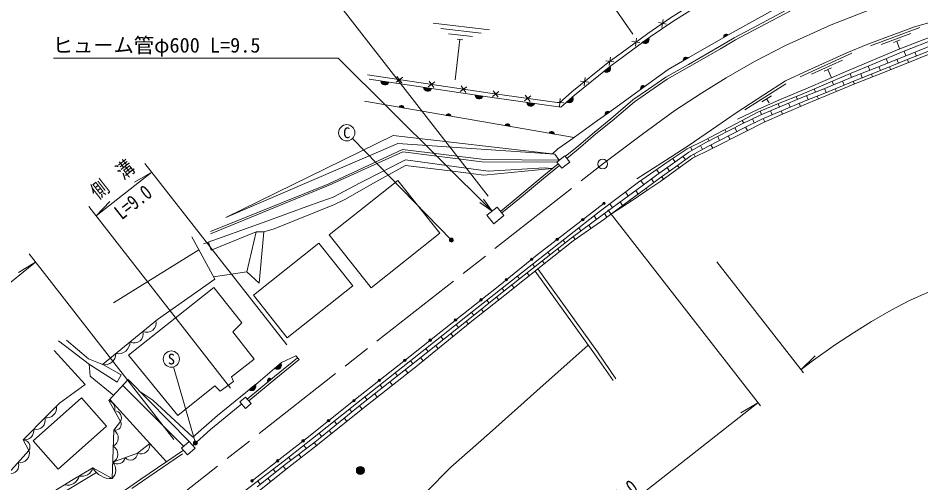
# Model space of a CAD drawing. Units: millimetres at full size, sheet at 1:1000; details may follow other scales. Extents: x 40000 to 680000, y 20000 to 380000.
# Drawn here: x 95694 to 207056, y 261896 to 319283 of the extents above; entities that cross this region are included whole.
import ezdxf
from ezdxf.enums import TextEntityAlignment as Align

# ---------------------------------------------------------------- set-up
doc = ezdxf.new("R2010")
doc.units = ezdxf.units.MM
doc.header["$LTSCALE"] = 1000
doc.linetypes.add('CHAIN', pattern=[18.5, 12, -1.5, 3.5, -1.5])
doc.linetypes.add('DASHED', pattern=[7.5, 6, -1.5])
for name, color, linetype, lineweight in [('M-BGD', 7, 'Continuous', 13), ('M-BMK', 2, 'CHAIN', 13), ('M-BMK-SRVR', 3, 'Continuous', 13), ('M-STR-HTXT', 7, 'Continuous', 13), ('M-STR-STRC', 7, 'Continuous', 13)]:
    doc.layers.add(name, color=color, linetype=linetype, lineweight=lineweight)
doc.styles.add('ＭＳ ゴシック', font='')
doc.styles.get('ＭＳ ゴシック').set_extended_font_data('MS Gothic')

# ---------------------------------------------------------------- blocks, each defined once
blk = doc.blocks.new('open_arrow')
at = {"color": 0, "linetype": 'Continuous', "lineweight": -2}
blk.add_lwpolyline([(7.5, 1.25), (0, 0), (7.5, -1.25)], dxfattribs=at)

msp = doc.modelspace()

# ---------------------------------------------------------------- hatches: boundary and pattern name
at = {"layer": 'M-BGD'}
for points in [[(173479, 316849, -0.82183), (172682, 316260)], [(183308, 317195), (182764, 316885, -0.84072)], [(178307, 314341), (177764, 314030, -0.84072)], [(168719, 313314, -0.82183), (167949, 312691)], [(141432, 311361, -0.82183), (140452, 311507)], [(146698, 310575, -0.82183), (145718, 310721)], [(173020, 310868), (172514, 310500, -0.84072)], [(153038, 309628, -0.82183), (152058, 309775)], [(143302, 308158), (142686, 308264, -0.84072)], [(159417, 308733, -0.82183), (158436, 308870)], [(164115, 309577, -0.82183), (163365, 308930)], [(149099, 307155), (148483, 307261, -0.84072)], [(168628, 307674), (168121, 307307, -0.84072)], [(156389, 305894), (155772, 306000, -0.84072)], [(161822, 304954), (161205, 305061, -0.84072)], [(167820, 296424, -1), (168120, 296424, -0.41421), (167970, 296274, -0.41421)], [(165232, 294316, -1), (165469, 294500, -0.41421), (165442, 294289, -0.41421)], [(162072, 291864, -1), (162309, 292048, -0.41421), (162282, 291837, -0.41421)], [(158923, 289397, -1), (159157, 289585, -1)], [(155807, 286888, -1), (156041, 287077, -1)], [(152673, 284403, -1), (152909, 284589, -0.41421), (152884, 284378, -0.41421)], [(149536, 281922, -1), (149771, 282109, -0.41421), (149747, 281898, -0.41421)], [(146406, 279430, -1), (146641, 279617, -0.41421), (146617, 279407, -0.41421)], [(128124, 276676, -0.82183), (127364, 276041)], [(143276, 276941, -0.41421), (143300, 277151, -0.41421), (143511, 277127, -1)], [(124961, 274040, -0.82183), (124193, 273414)], [(126967, 274754), (126487, 274352, -0.84072)], [(140139, 274458, -0.41421), (140164, 274669, -0.41421), (140375, 274644, -1)], [(137004, 271975, -1), (137239, 272161, -1)], [(133873, 269485, -1), (134107, 269672, -1)], [(130737, 267001, -0.41421), (130763, 267212, -0.41421), (130973, 267187, -1)], [(127592, 264531, -0.41421), (127617, 264741, -0.41421), (127828, 264716, -1)], [(137417, 263442, -1), (138417, 263442, -0.41421), (137917, 262942, -0.41421)], [(124409, 262158, -1), (124709, 262158, -0.41421), (124559, 262008, -0.41421)]]:
    msp.add_hatch(color=256, dxfattribs=at).paths.add_polyline_path(points)
at = {"layer": 'M-STR-HTXT'}
for points in [[(149156, 292119, -1), (149145, 291619, -0.41421), (148900, 291875, -0.41421)], [(117687, 267044, -1), (117440, 266609, -0.41421), (117346, 266950, -0.41421)]]:
    msp.add_hatch(color=256, dxfattribs=at).paths.add_polyline_path(points)

# ---------------------------------------------------------------- linework, layer by layer
at = {"layer": 'M-BGD'}
for p, q in [((167886, 322559), (171536, 317291)), ((153857, 317826), (146905, 318645)), ((174687, 318716), (175669, 318525)), ((175274, 319112), (175083, 318130)), ((152801, 317406), (147835, 317992)), ((206908, 318124), (200823, 315838)), ((205796, 317386), (202145, 316014)), ((151744, 316987), (148765, 317339)), ((150191, 316627), (149607, 311668)), ((150539, 316586), (149844, 316668)), ((171412, 316396), (172401, 316247)), ((171980, 316816), (171832, 315827)), ((173479, 316849), (172682, 316260)), ((182764, 316885), (183308, 317195)), ((204502, 316579), (203651, 316259)), ((204076, 316419), (204427, 315485)), ((205198, 314634), (204969, 315199)), ((168766, 314433), (168622, 313443)), ((177764, 314030), (178307, 314341)), ((198518, 314937), (192144, 312045)), ((197367, 314085), (193542, 312350)), ((202973, 313747), (202764, 314271)), ((204283, 313703), (204088, 314191)), ((205531, 313810), (205395, 314146)), ((206508, 314597), (206310, 315084)), ((168719, 313314), (167949, 312691)), ((168199, 314010), (169189, 313866)), ((196025, 313147), (195133, 312742)), ((195579, 312944), (196012, 311899)), ((200741, 312856), (200546, 313343)), ((202053, 312815), (201858, 313303)), ((203302, 312922), (203168, 313259)), ((143132, 311981), (142328, 311386)), ((142432, 312085), (143027, 311281)), ((165631, 311927), (165526, 310933)), ((198508, 311957), (198313, 312433)), ((199824, 311921), (199628, 312409)), ((201073, 312032), (200938, 312368)), ((141432, 311361), (140452, 311507)), ((146698, 310575), (145718, 310721)), ((147088, 311390), (146284, 310795)), ((146389, 311495), (146984, 310691)), ((151044, 310800), (150240, 310205)), ((150345, 310904), (150940, 310100)), ((165081, 311482), (166075, 311377)), ((172514, 310500), (173020, 310868)), ((190377, 311175), (185329, 307932)), ((196289, 311043), (196110, 311480)), ((197599, 311014), (197399, 311500)), ((198847, 311135), (198709, 311471)), ((153038, 309628), (152058, 309775)), ((154998, 310220), (154201, 309617)), ((154298, 310317), (154901, 309520)), ((158960, 309669), (158162, 309066)), ((158260, 309767), (158863, 308969)), ((188604, 309679), (187426, 308923)), ((191823, 309246), (191669, 309603)), ((193143, 309225), (192940, 309711)), ((194059, 310146), (193899, 310531)), ((194410, 309304), (194261, 309660)), ((195380, 310100), (195180, 310586)), ((196628, 310222), (196489, 310557)), ((138412, 309004), (164276, 304529)), ((159417, 308733), (158436, 308870)), ((162010, 308902), (163008, 308829)), ((162546, 309364), (162472, 308367)), ((164115, 309577), (163365, 308930)), ((188015, 309301), (188328, 308813)), ((189610, 308297), (189430, 308706)), ((190928, 308290), (190720, 308773)), ((192198, 308373), (192030, 308763)), ((142686, 308264), (143302, 308158)), ((168121, 307307), (168628, 307674)), ((187396, 307368), (187216, 307777)), ((188715, 307351), (188503, 307832)), ((189991, 307429), (189821, 307815)), ((148483, 307261), (149099, 307155)), ((185192, 306295), (185016, 306645)), ((186505, 306356), (186268, 306825)), ((187794, 306463), (187608, 306886)), ((155772, 306000), (156389, 305894)), ((183051, 305198), (182884, 305525)), ((184358, 305278), (184118, 305746)), ((185647, 305392), (185429, 305825)), ((161205, 305061), (161822, 304954)), ((180916, 304101), (180760, 304408)), ((182223, 304181), (181984, 304650)), ((183509, 304302), (183290, 304730)), ((178820, 302954), (178637, 303324)), ((180104, 303065), (179870, 303536)), ((181371, 303210), (181156, 303633)), ((176723, 301520), (176434, 301924)), ((178005, 301790), (177699, 302218)), ((179223, 302141), (179054, 302482)), ((176053, 300392), (175746, 300820)), ((177239, 300797), (177028, 301092)), ((174771, 300120), (174448, 300570)), ((175289, 299398), (175078, 299693)), ((172861, 298708), (172509, 299231)), ((174119, 298988), (173824, 299425)), ((170932, 297304), (170608, 297811)), ((172183, 297562), (171884, 297996)), ((173305, 298048), (173155, 298271)), ((169000, 295872), (168689, 296357)), ((170251, 296144), (169966, 296588)), ((171324, 296693), (171217, 296860)), ((168320, 294713), (168018, 295144)), ((168319, 294712), (168870, 295121)), ((169303, 295398), (169284, 295428)), ((167052, 294432), (166748, 294867)), ((165118, 293009), (164862, 293376)), ((166357, 293331), (166085, 293720)), ((163181, 291547), (162936, 291854)), ((164389, 291957), (164151, 292298)), ((117992, 290671), (107456, 284128)), ((162504, 290472), (162237, 290806)), ((161294, 290064), (161053, 290365)), ((159412, 288576), (159168, 288882)), ((160630, 288973), (160350, 289323)), ((119807, 287328), (123901, 287955)), ((157536, 287079), (157278, 287402)), ((158754, 287477), (158474, 287827)), ((156877, 285980), (156598, 286330)), ((155660, 285581), (155389, 285922)), ((153782, 284090), (153506, 284439)), ((154999, 284486), (154722, 284836)), ((151902, 282598), (151621, 282953)), ((153117, 282996), (152842, 283344)), ((151238, 281504), (150958, 281849)), ((150018, 281103), (149733, 281455)), ((148139, 279610), (147855, 279960)), ((149373, 279993), (149079, 280356)), ((146260, 278117), (145977, 278466)), ((147509, 278481), (147200, 278863)), ((145644, 276970), (145320, 277370)), ((128124, 276676), (127364, 276041)), ((144385, 276627), (144108, 276978)), ((142504, 275138), (142226, 275488)), ((143771, 275470), (143444, 275883)), ((116794, 267025), (109291, 274646)), ((124961, 274040), (124193, 273414)), ((126487, 274352), (126967, 274754)), ((140622, 273648), (140344, 273999)), ((141889, 273981), (141563, 274393)), ((116112, 266418), (108634, 273937)), ((140007, 272491), (139681, 272903)), ((114013, 264505), (107014, 272185)), ((138740, 272159), (138463, 272509)), ((136867, 270657), (136581, 271016)), ((138126, 271001), (137799, 271412)), ((135001, 269147), (134702, 269522)), ((136247, 269508), (135934, 269902)), ((134369, 268014), (134068, 268391)), ((133136, 267636), (132824, 268029)), ((131249, 266157), (130945, 266544)), ((132489, 266521), (132203, 266885)), ((129340, 264702), (129058, 265061)), ((130603, 265038), (130295, 265430)), ((128717, 263553), (128390, 263965)), ((127450, 263219), (127156, 263591)), ((125570, 261728), (125252, 262128)), ((126837, 262061), (126510, 262474))]:
    msp.add_line(p, q, dxfattribs=at)
for points in [[(211364, 333768), (207036, 332737), (203003, 331670), (197855, 330089), (194660, 328862), (191632, 327666), (188892, 326464), (186325, 325229), (183408, 323705), (179378, 321315), (176186, 319301), (173351, 317389), (170070, 314964), (168490, 313786), (164007, 310158), (162463, 308826), (153938, 310010), (138774, 312274)], [(207176, 332043), (203140, 330951), (198033, 329499), (194838, 328383), (191829, 327195), (189105, 326000), (186554, 324773), (183657, 323259), (179645, 320879), (176465, 318873), (173646, 316972), (170374, 314554), (168803, 313383), (164334, 309766), (162622, 308288), (153865, 309505), (139000, 311724)], [(161630, 302515), (162280, 303120), (163878, 304242), (166600, 306206), (169432, 308255), (172317, 310357), (175869, 312945), (178444, 314420), (183518, 317315), (188502, 320105), (191822, 321934), (193644, 322686), (197990, 324339), (202296, 325928), (205993, 327314), (212724, 328724)], [(163187, 302197), (164864, 303569), (166784, 305207), (168787, 306830), (171535, 309181), (173433, 310512), (175593, 311988), (178367, 313542), (182194, 315757), (184026, 316846), (186908, 318370), (190986, 320535), (194287, 321901), (197346, 323156), (200840, 324516), (202988, 325294), (211030, 327524)], [(163376, 301965), (165057, 303339), (166976, 304976), (168979, 306600), (171719, 308944), (173604, 310265), (175752, 311733), (178515, 313282), (182346, 315498), (184173, 316584), (187048, 318105), (191114, 320264), (194402, 321624), (197457, 322878), (200945, 324235), (203079, 325008), (211111, 327235)], [(172030, 299427), (176127, 302070), (178462, 303608), (181865, 305952), (184257, 307600), (187691, 309806), (190359, 311546), (193201, 312854), (197911, 314991), (200513, 316042), (206251, 318197), (209598, 319148), (213086, 320175), (217686, 321128), (222491, 322095), (226593, 322401), (231655, 322671), (237138, 322494), (242581, 322297)], [(184431, 306789), (186943, 308010), (189624, 309188), (192877, 310565), (198211, 312836), (204250, 315419), (207535, 316656), (212131, 318414), (214431, 319183), (218213, 320320), (223761, 322190)], [(168870, 295121), (171295, 296919), (172974, 298137), (174749, 299457), (176731, 300879), (178691, 302281), (180781, 303440), (185248, 305736), (187427, 306810), (189868, 307835), (192758, 309075), (195185, 310020), (198844, 311526), (201467, 312581), (205295, 314105), (209245, 315705), (213197, 317199), (215123, 317915), (218942, 319122), (223218, 320419), (230564, 321067), (234197, 321304), (237808, 321238), (242484, 321249)], [(119082, 257564), (124174, 261301), (128531, 264647), (132007, 267380), (137629, 271849), (144139, 277002), (150920, 282401), (155211, 285782), (160067, 289587), (167379, 295366), (172207, 299021), (174100, 300332), (176132, 301723), (178241, 303123), (180382, 304209), (184917, 306594), (187012, 307691), (189499, 308735), (192418, 309903), (194802, 310914), (198440, 312488), (201056, 313551), (204872, 315161), (208845, 316717)], [(119082, 257564), (124174, 261301), (128531, 264647), (132007, 267380), (137629, 271849), (144139, 277002), (150920, 282401), (155211, 285782), (160067, 289587), (167379, 295366), (172207, 299021), (174100, 300332), (176132, 301723), (178241, 303123), (180382, 304209), (184917, 306594), (187012, 307691), (189499, 308735), (192418, 309903), (194802, 310914), (198440, 312488), (201056, 313551), (204872, 315161), (208845, 316717)], [(125168, 261410), (128802, 264291), (132285, 266947), (137906, 271499), (144415, 276651), (151200, 282042), (155417, 285387), (160254, 289248), (163925, 292131), (167746, 294942), (170984, 297343), (172663, 298561), (174439, 299882), (176425, 301307), (178410, 302726), (180533, 303904), (185012, 306206), (187209, 307289), (189663, 308319), (192558, 309562), (194990, 310508), (198646, 312014), (201271, 313070), (205099, 314594), (209053, 316195)], [(209377, 315367), (205430, 313769), (201602, 312245), (198981, 311191), (195320, 309683), (192926, 308685), (191029, 307871), (190049, 307455), (187623, 306388), (185457, 305297), (181047, 303045), (178885, 301974), (176942, 300585), (174963, 299164), (173127, 297928), (171437, 296766), (168870, 295121)], [(121330, 294659), (141956, 304780), (161915, 302482), (162437, 301741)], [(119443, 292918), (134029, 298820), (143091, 303055), (153206, 301824), (162437, 301741)], [(121330, 294659), (142540, 303792), (161915, 302482)], [(118583, 291398), (125910, 294025), (131766, 296174), (134576, 297192), (137902, 298941), (143466, 301794), (153666, 300375), (160634, 300795), (161585, 300692)], [(119445, 292646), (134080, 298647), (143141, 302773), (152909, 301535), (162149, 301512)], [(126016, 292876), (127289, 293256), (134709, 296265), (135993, 296876), (139834, 299066), (143501, 301084), (149315, 300401), (153133, 299886), (161585, 300692)], [(155197, 295421), (157379, 297216), (160334, 299666), (162322, 301296)], [(124559, 262158), (128231, 265031), (131705, 267762), (137326, 272231), (143835, 277384), (150617, 282783), (154910, 286166), (159715, 290035), (167081, 295751), (167970, 296424)], [(119082, 257564), (125458, 260968), (129128, 263878), (132611, 266617), (138233, 271087), (144743, 276240), (151477, 281697), (155744, 285077), (160583, 288935), (164166, 291802), (168053, 294515), (168319, 294712)], [(125059, 292887), (123901, 287955), (125442, 286539), (126016, 292876), (125056, 292876)], [(106122, 276502), (112873, 282080), (119949, 287067), (117121, 292274)], [(119174, 291609), (119524, 290632), (125056, 292876)], [(159458, 288038), (166794, 277839), (169077, 274523)], [(159798, 288310), (167150, 278089), (169435, 274769)], [(100685, 279445), (104517, 276526), (107900, 274336), (108407, 275257), (106214, 276464), (104398, 277226), (101672, 279521)], [(120445, 252183), (124462, 245066), (124940, 244715), (125719, 244544), (126622, 244457), (127598, 244575), (128603, 244859), (129487, 245225), (130132, 245598), (130704, 245973), (131838, 246791), (133128, 247876), (137533, 252235), (141206, 255963), (145981, 260738), (149090, 263843), (153836, 268043), (159670, 273262), (166014, 278924)], [(73252, 253973), (74320, 254941), (75626, 255808), (76923, 256524), (78067, 257034), (79514, 257505), (81387, 257912), (83392, 258177), (85995, 259826), (88268, 259941), (92039, 261931), (93962, 262949), (94533, 263113), (97038, 265906), (96326, 267199), (99318, 270265), (100807, 271753), (103960, 274043), (100152, 278257)], [(110716, 273198), (112315, 272097), (117259, 267548), (120282, 270226), (125294, 274312), (128207, 276745), (129965, 277597), (130356, 277128)], [(123959, 272242), (127312, 275042), (130164, 277358)], [(104478, 276555), (104573, 275095), (107493, 272703)], [(78334, 249458), (79269, 250130), (83282, 252601), (87534, 254758), (96190, 258833), (99294, 260367), (102297, 262203), (104935, 263756), (107297, 262443), (107515, 268420), (108310, 269502), (106907, 272069), (109291, 274646)], [(117232, 266533), (119422, 268477), (123276, 271642)], [(107371, 264458), (110421, 265588), (111934, 266786)], [(86499, 242205), (91021, 246026), (95118, 249541), (98705, 252871), (103387, 257174), (110857, 262346), (116102, 265934)], [(79374, 248534), (81802, 250696), (90644, 255053), (96709, 257950), (105365, 263179)]]:
    msp.add_lwpolyline(points, dxfattribs=at)
for points in [[(162149, 301512), (162768, 300735), (163737, 301506), (163118, 302283)], [(134071, 292504), (139257, 285989), (147729, 292733), (142542, 299248)], [(153525, 294943), (154356, 293899), (155613, 294899), (154782, 295943)], [(124718, 285057), (128906, 279796), (136982, 286224), (132793, 291485)], [(115412, 270202), (109331, 277684), (119835, 286028), (123300, 281665), (122174, 280559), (124796, 277184), (122014, 274997), (122283, 274432), (120640, 273229), (119975, 273875)], [(97560, 267092), (100661, 263609), (106618, 268913), (103517, 272395)], [(123052, 271894), (123763, 271095), (124442, 271700), (123731, 272499)], [(115866, 266199), (116609, 265365), (117537, 266191), (116794, 267025)]]:
    msp.add_lwpolyline(points, close=True, dxfattribs=at)
at = {"layer": 'M-BGD', "linetype": 'DASHED'}
for points in [[(155353, 295226), (157538, 297023), (160493, 299474), (162478, 301100)], [(124159, 272018), (127503, 274810), (130356, 277128)], [(86726, 242004), (91216, 245797), (95317, 249317), (98909, 252651), (103574, 256939), (111028, 262099), (116303, 265708)]]:
    msp.add_lwpolyline(points, dxfattribs=at)
at = {"layer": 'M-BGD'}
for centre, radius in [((167970, 296424), 150), ((165350, 294408), 150), ((162190, 291956), 150), ((159040, 289491), 150), ((155924, 286982), 150), ((152791, 284496), 150), ((149653, 282015), 150), ((146524, 279524), 150), ((143393, 277034), 150), ((140257, 274551), 150), ((137121, 272068), 150), ((133990, 269579), 150), ((130855, 267094), 150), ((127710, 264623), 150), ((137917, 263442), 500), ((124559, 262158), 150)]:
    msp.add_circle(centre, radius, dxfattribs=at)
for centre, radius, start, end in [((173022, 316633), 505, 227.63644, 25.29463), ((183063, 316992), 318, 39.59597, 199.8137), ((178062, 314138), 318, 39.70068, 199.91841), ((168272, 313079), 505, 230.15201, 27.8102), ((140956, 311531), 505, 182.68208, 340.34027), ((146222, 310745), 505, 182.68208, 340.34027), ((172799, 310640), 318, 45.97158, 206.18931), ((152563, 309798), 505, 182.68208, 340.34027), ((142985, 308157), 318, 0.07668, 160.29441), ((158940, 308898), 505, 183.25914, 340.91733), ((163676, 309328), 505, 231.9697, 29.62789), ((148782, 307154), 318, 0.07668, 160.29441), ((168407, 307446), 318, 45.7749, 205.99263), ((156071, 305893), 318, 0.07668, 160.29441), ((161504, 304954), 318, 0.07668, 160.29441), ((111572, 281657), 1154, 245.35174, 13.76533), ((110047, 280275), 1096, 241.4269, 17.69018), ((108020, 279338), 1503, 260.08572, 359.03136), ((106370, 277871), 1391, 259.69344, 359.42364), ((127681, 276434), 505, 231.05002, 28.70822), ((124515, 273802), 505, 230.35559, 28.01378), ((126762, 274511), 318, 49.74375, 209.96149), ((106565, 271049), 1076, 345.86291, 71.46667), ((99211, 271155), 1232, 260.16095, 10.09272), ((107619, 269958), 828, 326.58808, 90.7415), ((97917, 269627), 1128, 255.26297, 16.149), ((107697, 269119), 723, 255.35563, 32.01346), ((96431, 268401), 1206, 264.98042, 6.43155), ((106891, 267442), 1160, 298.33346, 57.36308), ((96317, 266351), 847, 328.29161, 89.39698), ((106908, 265457), 1101, 294.83861, 60.99615), ((110864, 266583), 1089, 246.00712, 10.75648), ((95932, 265555), 1160, 258.5913, 17.62092), ((109556, 265580), 864, 220.15481, 0.48404), ((94815, 264037), 966, 253.0226, 23.18963), ((106301, 263488), 1444, 313.61447, 42.22029), ((107971, 265179), 938, 230.22774, 350.41111), ((103531, 264183), 1468, 257.83853, 343.09128), ((107148, 264956), 2518, 208.47338, 273.38932), ((101827, 263059), 1429, 254.48021, 347.40238)]:
    msp.add_arc(centre, radius, start, end, dxfattribs=at)
at = {"layer": 'M-BMK'}
msp.add_lwpolyline([(96309, 245141), (167798, 301259), (172695, 304965), (176703, 307872), (180006, 310015), (183034, 311883), (186546, 313908), (190344, 315890), (195971, 318427), (201370, 320533), (206934, 322414), (212654, 324030), (217607, 325059), (222864, 325889), (227551, 326358), (232739, 326598), (236446, 326686), (240710, 326630), (246637, 326268), (251416, 325672), (256156, 324956), (261074, 323984), (360031, 309109), (371336, 307613)], dxfattribs=at)
at = {"layer": 'M-BMK-SRVR'}
msp.add_circle((167798, 301259), 600, dxfattribs=at)
at = {"layer": 'M-STR-HTXT'}
for p, q in [((153666, 297294), (135212, 321023)), ((149150, 291869), (136934, 304406)), ((111336, 301321), (128857, 278952)), ((105328, 294866), (112179, 300244)), ((112179, 300244), (110056, 299012)), ((105328, 294866), (107029, 296636)), ((121913, 273603), (104417, 296034)), ((187257, 271404), (168448, 295627)), ((114911, 267249), (97053, 290185)), ((97852, 289159), (95750, 287892)), ((181886, 289202), (192566, 275483)), ((192258, 275878), (194014, 277594)), ((117563, 266827), (114878, 276224)), ((143434, 237638), (186951, 271799)), ((186951, 271799), (184827, 270566))]:
    msp.add_line(p, q, dxfattribs=at)
for points in [[(154153, 295443), (135174, 314313), (100077, 314313)], [(192258, 275878), (193530, 276840), (196516, 279005), (198722, 280437), (200966, 281821), (203393, 283220), (205647, 284397), (209533, 286149), (213340, 287634), (217302, 288973), (220983, 290013), (223900, 290619), (227338, 291162), (230103, 291439), (233962, 291617), (236632, 291680), (239415, 291644), (243401, 291401), (246636, 290997), (250146, 290467), (255076, 289492), (289513, 284316)], [(66112, 260316), (71285, 266080), (74226, 269219), (76830, 271741), (78881, 273783), (81114, 275536), (83356, 277596), (87040, 280601), (89353, 282460), (91497, 284089), (94817, 286694), (97852, 289159)]]:
    msp.add_lwpolyline(points, dxfattribs=at)
for centre in [(149150, 291869), (117563, 266827)]:
    msp.add_circle(centre, 250, dxfattribs=at)
at = {"layer": 'M-STR-STRC'}
for centre in [(136236, 305122), (114603, 277185)]:
    msp.add_circle(centre, 1000, dxfattribs=at)

# ---------------------------------------------------------------- block references
at = {"layer": 'M-STR-HTXT', "xscale": 240, "yscale": 240, "rotation": 135.2}
msp.add_blockref('open_arrow', (154153, 295443), dxfattribs=at)

# ---------------------------------------------------------------- texts
at = {"layer": 'M-STR-HTXT', "style": 'ＭＳ ゴシック'}
msp.add_text('ヒューム管φ600 L=9.5', height=1833, dxfattribs=at).set_placement((125592, 314467), align=Align.BOTTOM_RIGHT)
at = {"layer": 'M-STR-HTXT', "style": 'ＭＳ ゴシック', "width": 0.8}
for s, p in [('側\u3000溝', (108228, 298224)), ('ガードレール L=55.0', (165203, 254714))]:
    msp.add_text(s, height=1833, rotation=38.132, dxfattribs=at).set_placement(p, align=Align.BOTTOM_CENTER)
msp.add_text('L=9.0', height=1833, rotation=38.132, dxfattribs=at).set_placement((109309, 297281), align=Align.TOP_CENTER)
at = {"layer": 'M-STR-STRC', "style": 'ＭＳ ゴシック'}
for s, p in [('C', (136236, 305122)), ('S', (114603, 277185))]:
    msp.add_text(s, height=1320, dxfattribs=at).set_placement(p, align=Align.MIDDLE_CENTER)

doc.saveas('drawing.dxf')
